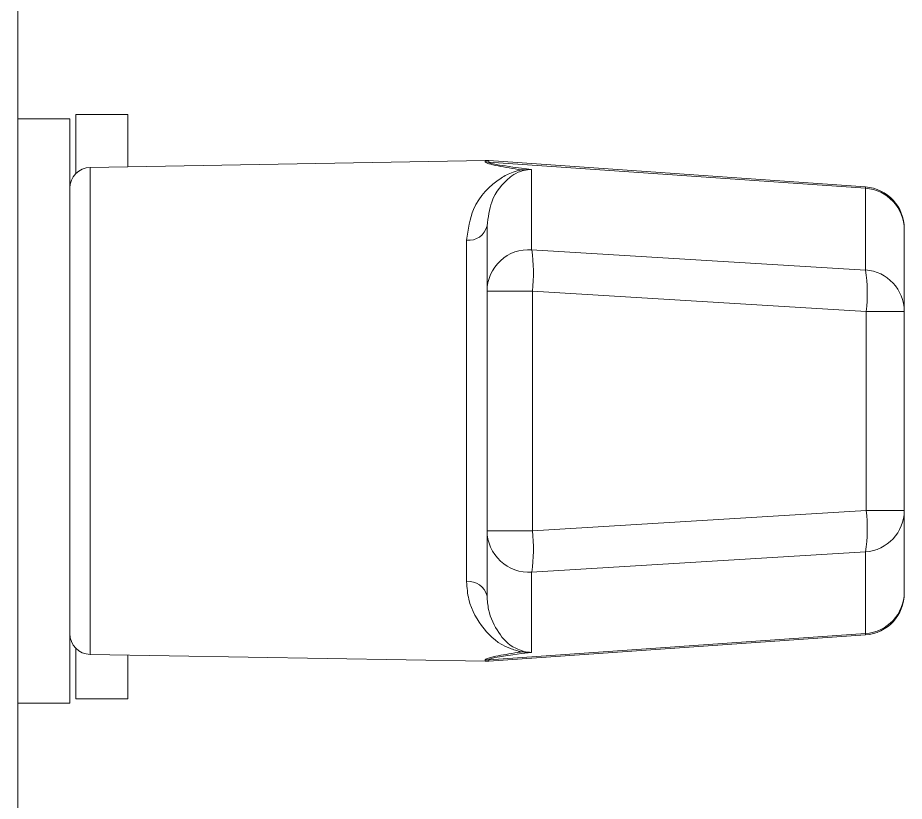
# Model space of a CAD drawing. Extents: x 2 to 136, y 1 to 99.
# Drawn here: x 61.084 to 62.412, y 90.072 to 91.246 of the extents above; entities that cross this region are included whole.
import ezdxf

# ---------------------------------------------------------------- set-up
doc = ezdxf.new("R2010")
doc.units = 0
doc.header["$MEASUREMENT"] = 0
doc.linetypes.add('SLD-Solid', pattern=[0])
doc.layers.add('OBJECT', color=7, linetype='CONTINUOUS')

msp = doc.modelspace()

# ---------------------------------------------------------------- linework, layer by layer
at = {"layer": 'OBJECT', "linetype": 'SLD-Solid', "lineweight": 15}
for p, q in [((61.0844, 90.0382), (61.0844, 91.2882)), ((61.1624, 91.0944), (61.0844, 91.0944)), ((61.1624, 90.2194), (61.1624, 91.0944)), ((61.2494, 91.1007), (61.1714, 91.1007)), ((61.1714, 91.1007), (61.1714, 91.0123)), ((61.2494, 91.1007), (61.2494, 91.0225)), ((61.7846, 91.0319), (61.1931, 91.0216)), ((61.1931, 91.0216), (61.1931, 90.2923)), ((61.7846, 91.0296), (61.7846, 91.0319)), ((62.3542, 90.9923), (61.7901, 91.0317)), ((61.7901, 91.0317), (61.7901, 91.0295)), ((62.3542, 90.9903), (61.7901, 91.0295)), ((61.8542, 91.0185), (61.8542, 90.8983)), ((62.3542, 90.9903), (62.3542, 90.9923)), ((62.3542, 90.8679), (62.3542, 90.9903)), ((61.7874, 90.8363), (61.7874, 90.9341)), ((62.4124, 90.9299), (62.4124, 90.9283)), ((62.4124, 90.9283), (62.4124, 90.806)), ((61.7567, 90.4011), (61.7567, 90.9127)), ((61.8542, 90.8983), (62.3542, 90.8679)), ((61.7874, 90.4776), (61.7874, 90.8363)), ((61.7874, 90.8363), (61.8553, 90.8363)), ((61.8553, 90.8363), (61.8553, 90.4776)), ((62.3553, 90.806), (61.8553, 90.8363)), ((62.3553, 90.5079), (62.3553, 90.806)), ((62.3553, 90.806), (62.4124, 90.806)), ((62.4124, 90.806), (62.4124, 90.5079)), ((61.8553, 90.4776), (62.3553, 90.5079)), ((62.3553, 90.5079), (62.4124, 90.5079)), ((62.4124, 90.5079), (62.4124, 90.3856)), ((61.7874, 90.3798), (61.7874, 90.4776)), ((61.7874, 90.4776), (61.8553, 90.4776)), ((62.3542, 90.4459), (61.8542, 90.4156)), ((62.3542, 90.3236), (62.3542, 90.4459)), ((61.8542, 90.4156), (61.8542, 90.2953)), ((62.4124, 90.3856), (62.4124, 90.3839)), ((62.3542, 90.3236), (61.7901, 90.2844)), ((61.7901, 90.2821), (62.3542, 90.3216)), ((62.3542, 90.3216), (62.3542, 90.3236)), ((61.1714, 90.3016), (61.1714, 90.2257)), ((61.1931, 90.2923), (61.7846, 90.282)), ((61.2494, 90.2913), (61.2494, 90.2257)), ((61.7846, 90.282), (61.7846, 90.2842)), ((61.7901, 90.2844), (61.7901, 90.2821)), ((61.1714, 90.2257), (61.2494, 90.2257)), ((61.0844, 90.2194), (61.1624, 90.2194))]:
    msp.add_line(p, q, dxfattribs=at)
for centre, radius, start, end in [((61.1936, 90.9903), 0.0313, 91, 180), ((61.7857, 90.9694), 0.0625, 86, 91), ((61.7857, 90.9668), 0.0629, 86.0242, 90.9939), ((61.8427, 91.0268), 0.00986, 246.0716, 266.1663), ((62.3499, 90.9299), 0.0625, 0, 86), ((62.3501, 90.9281), 0.0623, 0.1582, 86.1882), ((61.7604, 90.94), 0.0276, 262.0899, 347.5178), ((61.8497, 90.8361), 0.0623, 85.8441, 179.8097), ((61.6267, 90.8633), 0.2302, 353.2669, 8.7436), ((62.1267, 90.8329), 0.2302, 353.2681, 8.7429), ((62.3501, 90.8058), 0.0623, 0.1582, 86.1882), ((62.1267, 90.4809), 0.2302, 351.2571, 6.7319), ((62.3501, 90.5081), 0.0623, 273.8118, 359.8418), ((61.8497, 90.4778), 0.0623, 180.1903, 274.1559), ((61.6267, 90.4506), 0.2302, 351.2564, 6.7331), ((61.7604, 90.3738), 0.0276, 12.4823, 97.9101), ((62.3501, 90.3857), 0.0623, 273.8118, 359.8418), ((62.3499, 90.3839), 0.0625, 274, 0), ((61.1936, 90.3236), 0.0313, 180, 269), ((61.8427, 90.2871), 0.00986, 93.8337, 113.9284), ((61.7857, 90.3471), 0.0629, 269.0061, 273.9758), ((61.7857, 90.3445), 0.0625, 269, 274)]:
    msp.add_arc(centre, radius, start, end, dxfattribs=at)
for centre, major_axis, start_param, end_param in [((67.7449, 90.6156), (5.9549, -0.4139), 3.142107, 3.289008), ((67.7449, 90.6983), (5.9549, 0.4139), 2.994177, 3.141079)]:
    msp.add_ellipse(centre, major_axis=major_axis, ratio=0.007395, start_param=start_param, end_param=end_param, dxfattribs=at)
for points, knots in [([(61.8387, 91.0178), (61.8265, 91.0197), (61.8076, 91.0227), (61.7922, 91.0262), (61.7859, 91.0282), (61.7852, 91.029), (61.7846, 91.0296)], [0, 0, 0, 0, 0.495882, 0.76116, 0.830865, 1, 1, 1, 1]), ([(61.7567, 90.9127), (61.7591, 90.9289), (61.7654, 90.969), (61.7957, 90.9986), (61.8222, 91.0137), (61.8346, 91.0168), (61.8387, 91.0178)], [0, 0, 0, 0, 0.316206, 0.785838, 0.927565, 1, 1, 1, 1]), ([(61.8421, 91.017), (61.8393, 91.0161), (61.8304, 91.0133), (61.8135, 91.0007), (61.7932, 90.9777), (61.789, 90.9465), (61.7874, 90.9341)], [0, 0, 0, 0, 0.064646, 0.203963, 0.682761, 1, 1, 1, 1]), ([(61.8387, 91.0178), (61.8438, 91.0182), (61.849, 91.0187), (61.8541, 91.0185), (61.8542, 91.0185)], [0, 0, 0, 0, 0.976238, 1, 1, 1, 1]), ([(61.8542, 91.0185), (61.8541, 91.0185), (61.8501, 91.0184), (61.8461, 91.0177), (61.8421, 91.017)], [0, 0, 0, 0, 0.023642, 1, 1, 1, 1]), ([(61.8387, 90.2961), (61.8328, 90.2978), (61.807, 90.305), (61.7823, 90.3285), (61.7597, 90.3645), (61.7574, 90.3922), (61.7567, 90.4011)], [0, 0, 0, 0, 0.109035, 0.471893, 0.829047, 1, 1, 1, 1]), ([(61.7874, 90.3798), (61.7879, 90.3729), (61.7894, 90.3513), (61.8049, 90.3237), (61.8194, 90.3051), (61.8381, 90.2984), (61.8421, 90.2969)], [0, 0, 0, 0, 0.169972, 0.533452, 0.900124, 1, 1, 1, 1]), ([(61.7846, 90.2842), (61.7852, 90.2848), (61.7868, 90.2864), (61.8035, 90.2904), (61.823, 90.2937), (61.8369, 90.2958), (61.8387, 90.2961)], [0, 0, 0, 0, 0.169268, 0.444068, 0.927203, 1, 1, 1, 1]), ([(61.8542, 90.2953), (61.8541, 90.2953), (61.849, 90.2952), (61.8438, 90.2956), (61.8387, 90.2961)], [0, 0, 0, 0, 0.023762, 1, 1, 1, 1]), ([(61.8421, 90.2969), (61.8461, 90.2962), (61.8501, 90.2955), (61.8541, 90.2953), (61.8542, 90.2953)], [0, 0, 0, 0, 0.976358, 1, 1, 1, 1])]:
    msp.add_open_spline(points, degree=3, knots=knots, dxfattribs=at)

doc.saveas('drawing.dxf')
